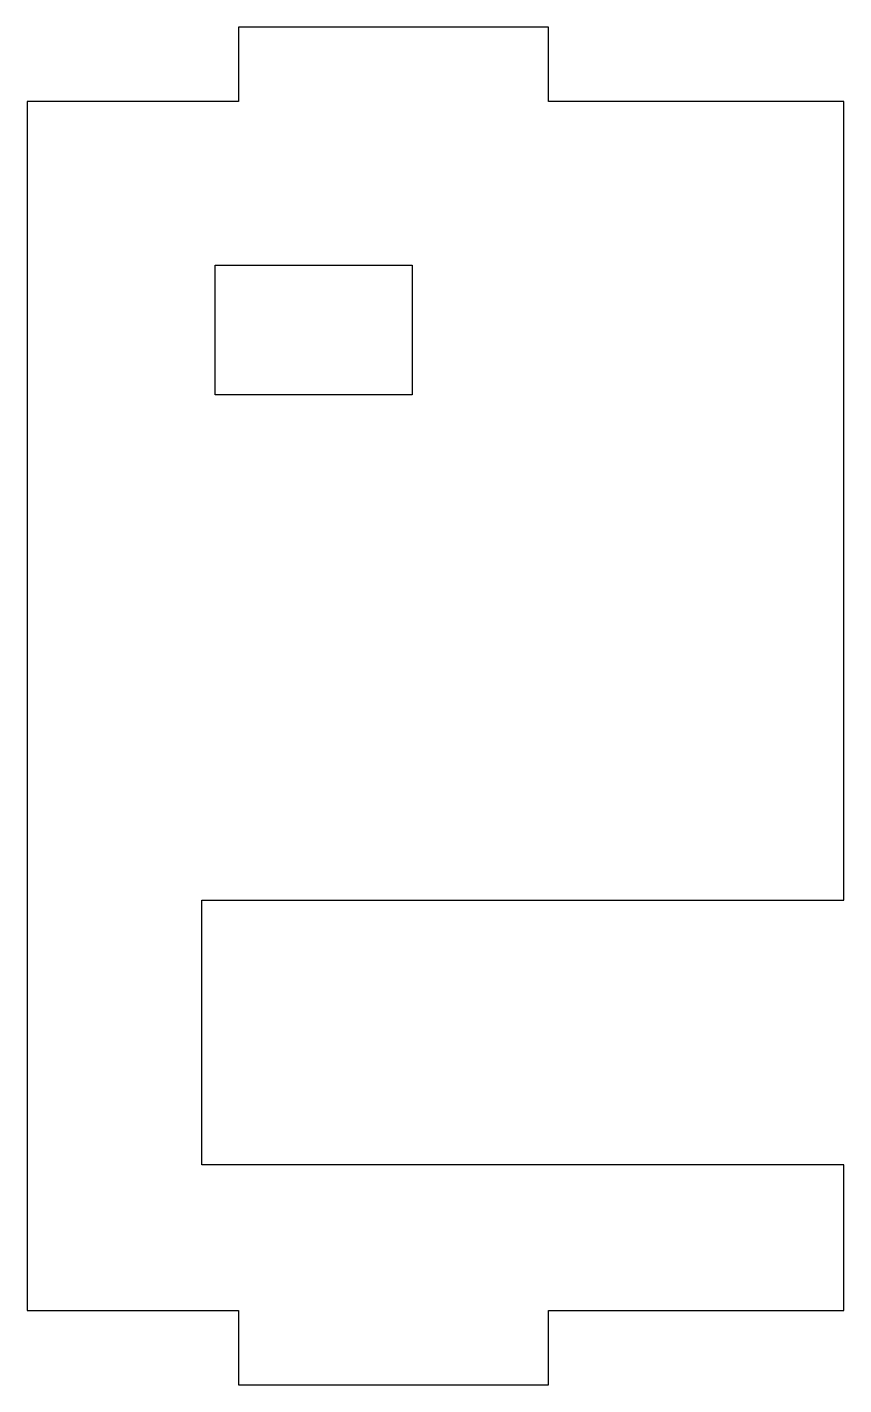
# Model space of a CAD drawing. Header units: millimetres. Extents: x -5.5 to 5.5, y -9.1 to 9.1.
import ezdxf

# ---------------------------------------------------------------- set-up
doc = ezdxf.new("R2010")
doc.units = ezdxf.units.MM
doc.layers.add('CUTOUTS', color=1, linetype='CONTINUOUS')
doc.layers.add('PERIMETER', color=5, linetype='CONTINUOUS')

msp = doc.modelspace()

# ---------------------------------------------------------------- linework, layer by layer
at = {"layer": 'CUTOUTS'}
for p, q in [((-2.964, 4.186), (-2.964, 5.929)), ((-2.964, 5.929), (-0.312, 5.929)), ((-0.312, 5.929), (-0.312, 4.186)), ((-0.312, 4.186), (-2.964, 4.186))]:
    msp.add_line(p, q, dxfattribs=at)
at = {"layer": 'PERIMETER'}
for p, q in [((1.518, 9.128), (-2.648, 9.128)), ((-2.648, 9.128), (-2.648, 8.128)), ((1.518, 8.128), (1.518, 9.128)), ((-2.648, 8.128), (-5.492, 8.128)), ((-5.492, 8.128), (-5.492, -8.128)), ((5.492, 8.128), (1.518, 8.128)), ((5.492, -2.609), (5.492, 8.128)), ((-3.144, -6.171), (-3.144, -2.609)), ((-3.144, -2.609), (5.492, -2.609)), ((5.492, -6.171), (-3.144, -6.171)), ((5.492, -8.128), (5.492, -6.171)), ((-5.492, -8.128), (-2.648, -8.128)), ((-2.648, -8.128), (-2.648, -9.128)), ((1.518, -9.128), (1.518, -8.128)), ((1.518, -8.128), (5.492, -8.128)), ((-2.648, -9.128), (1.518, -9.128))]:
    msp.add_line(p, q, dxfattribs=at)

doc.saveas('drawing.dxf')
